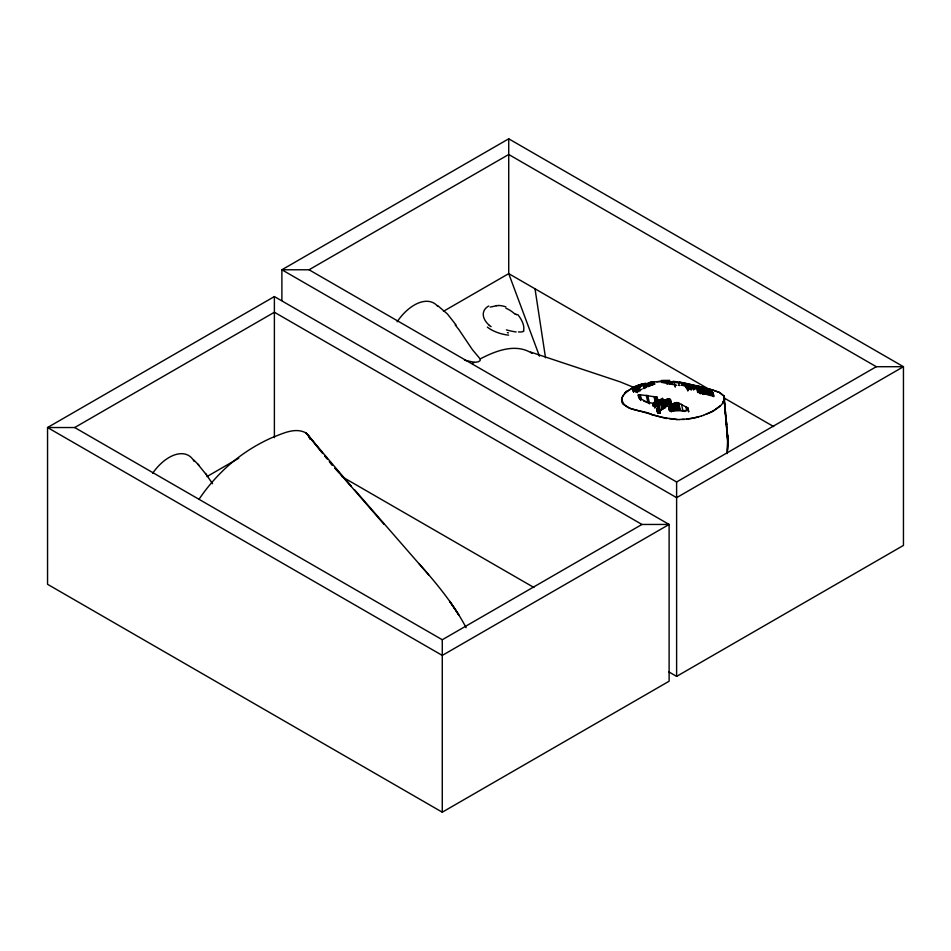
<?xml version="1.0" encoding="UTF-8"?>
<svg xmlns="http://www.w3.org/2000/svg" width="951" height="951" viewBox="0 0 951 951"><rect width="100%" height="100%" fill="white"/><g stroke="black" fill="none" stroke-linecap="round" stroke-linejoin="round"><path stroke-width="1.43" d="M727.527 450.085L727.527 434.964L728.014 443.439L727.146 453.639L727.943 437.959L726.017 420.033L727.753 440.943L725.054 410.202M657.771 410.773L657.2 408.05L657.723 412.77M669.825 404.27C671.168 391.776 651.863 407.254 658.556 413.043M662.395 401.132C662.383 395.592 652.101 404.853 654.954 407.729M722.938 402.451L724.258 399.444L724.032 396.65L724.175 399.42L723.057 402.523A38.04 15.264 -12 0 1 719.42 406.79L711.93 411.854L703.716 415.123M635.018 390.944L635.743 390.005L636.243 392.359M657.082 405.114L656.249 406.018M663.037 399.812L657.165 405.007M670.122 402.309L660.47 410.404M624.902 393.322L626.875 391.36L626.198 392.038A34.402 13.801 -12 0 0 624.902 393.322L626.875 391.36M657.272 406.006L656.404 400.014L656.963 402.677M670.645 405.233L671.941 411.379L672.476 411.105L671.144 404.805L669.623 406.208L670.526 410.582M653.872 402.689L656.119 400.323M660.683 403.474L661.932 409.489L658.9 411.308L657.902 406.6M668.077 404.353L667.043 399.289M720.418 405.601L713.654 410.689L705.951 414.315M626.721 391.503L625.71 392.454L633.675 387.081L645.028 383.396M633.378 388.448L634.983 387.105L635.446 389.268M634.246 387.711L634.709 389.922M640.166 386.795L636.314 389.435L636.73 391.883M626.685 391.622L633.651 387.2A21.065 8.452 -12 0 1 636.576 385.975L641.866 383.931M672.761 410.975L674.58 410.273L673.153 403.545L671.406 404.603L672.476 411.105M654.336 382.504L653.682 382.932M643.054 388.531L652.838 383.384M472.338 363.567L474.299 362.319A10.497 4.363 -11.3 0 0 478.448 361.725L480.16 360.548L480.184 358.931L472.528 349.837L459.071 329.89M661.932 409.489L663.453 408.633L662.062 402.107M640.439 386.641L650.306 382.457L650.912 385.345M668.898 671.929L676.613 676.387L903.45 545.422L903.45 366.706L508.726 138.81L281.888 269.775L281.888 300.492M309.039 269.775L508.726 154.49L876.299 366.706L903.45 366.706L676.613 497.67L281.888 269.775L309.039 269.775L676.613 481.991L876.299 366.706M274.387 296.569L47.55 427.534L47.55 584.294L442.274 812.19L669.112 681.225L669.112 524.453L274.387 296.569L274.387 437.65M74.701 427.534L274.387 312.237L641.961 524.453L669.112 524.453L442.274 655.417L47.55 427.534L74.701 427.534L442.274 639.75L641.961 524.453M443.451 311.31L508.726 273.626L708.222 388.816M206.961 476.582L238.772 458.216M635.66 388.234L640.118 385.666M636.695 386.094L637.515 385.666L637.966 387.794M636.801 386.047L635.53 386.748L635.946 388.923M480.184 358.931C495.84 350.753 515.799 342.907 532.096 353.368M640.249 385.595L643.637 383.942M687.276 387.319L689.13 386.546L689.677 389.137M641.877 389.232L637.812 391.039L637.289 388.662M637.705 385.571L638.727 385.096M687.43 410.119L686.824 410.392M683.912 385.94L689.986 384.786M686.04 386.688L690.985 385.428M685.029 411.498L677.885 409.619L676.399 402.594L673.617 403.343L674.58 410.273M490.181 307.078L496.374 305.818M702.266 393.999L707.33 393.334L713.226 396.163L711.788 391.539L712.632 395.687M701.41 415.872L703.645 415.373M636.861 391.408L635.91 391.681M639.964 384.822L643.506 383.871M701.327 416.122L699.044 416.562A34.081 13.671 -12 0 1 689.261 418.63L686.812 418.951M700.625 386.986L689.962 388.995M686.384 410.547L673.879 410.891M699.484 388.709L700.293 388.543L701.208 392.87M675.055 410.143L677.885 409.619M693.457 389.815L692.625 385.856L689.534 386.439L690.022 388.995M682.545 385.06L683.674 384.822M644.707 383.598L645.907 383.336M683.757 384.798L685.065 384.549M652.124 382.088L652.231 385.036M681.808 385.203L681.071 385.321M648.332 382.873L651.958 382.314M649.747 382.504L652.386 382.052L652.992 384.929M691.044 385.417L692.209 385.262M698.212 388.151L697.713 385.809L693.089 385.785L693.802 389.648M654.597 381.85L661.92 381.292M656.654 381.791L658.984 381.613A57.868 23.216 -12 0 1 661.302 381.47M681.998 419.355L689.154 418.868A34.177 13.706 -12 0 0 698.961 416.8M684.268 419.439L679.68 419.427M662.621 381.72L681.962 383.015L684.613 383.526L685.136 385.999M678.955 385.476L679.596 385.452M661.373 380.448L669.777 380.376M679.549 419.664L669.052 418.63M702.599 393.892L701.434 388.424L705.808 388.733L706.771 393.274M689.689 388.995L688.893 388.947M640.867 399.456L639.868 394.701L656.392 397.007L656.915 399.491M677.29 419.641L661.694 417.263L629.919 408.276L623.012 404.199L621.788 402.035L621.645 399.147A39.229 15.739 -12 0 1 623.321 395.247L625.77 392.418L623.44 395.2A39.169 15.715 -12 0 0 621.859 399.04C623.868 411.819 642.591 409.572 651.863 414.47M673.391 381.434L677.516 381.815M661.456 382.338L676.803 385.274M676.518 381.874L675.483 381.767A57.868 23.216 -12 0 0 672.286 381.529M655.905 396.959L656.665 400.668M711.312 395.723L710.266 395.557M678.538 382.112L683.377 382.849M640.273 394.76L641.354 399.575M679.49 382.064L699.282 386.582M673.653 410.856L670.015 410.095M666.96 418.571L651.685 414.684M464.504 360.191L474.299 362.319M684.316 383.027L694.979 385.476M654.3 403.664L643.815 401.239M654.11 396.626L655.084 401.524M701.03 386.831L706.474 388.163M702.682 387.426L700.982 387.009M704.406 387.842L707.021 388.483M699.247 386.391L695.728 385.488M707.889 388.709L710.456 389.375M708.269 388.614L719.348 392.276L723.842 395.961M711.289 389.601L712.121 389.839M712.929 390.076L719.55 392.608L723.473 395.699M698.117 391.503L709.28 395.295M710.944 390.932L706.641 388.935L707.592 393.393M657.498 410.903L658.33 412.996M530.587 352.06L620.028 381.815L634.067 387.532M688.025 410.297L687.49 407.753L678.336 402.844L679.799 409.774M649.64 403.818L641.378 399.111M723.628 397.696L773.662 426.583M342.194 476.808L533.891 587.48M640.712 398.588L638.906 397.173M711.372 391.23L711.978 395.247M437.567 305.521L447.386 313.937L456.064 324.992M197.558 463.862L206.712 475.155M193.98 460.153L199.068 465.419M335.085 468.32L339.091 472.647M341.1 474.822L384.121 524.453M335.002 468.272L351.394 486.377L306.091 432.99C295.083 426.856 282.15 433.846 271.57 437.829C256.152 444.699 241.768 453.9 229.072 465.027A71.587 28.72 -48 0 0 223.544 470.103A72.882 29.243 -48 0 0 199.021 499.311M418.951 563.527C436.509 583.427 453.734 604.063 466.109 627.672M428.687 574.868L354.509 489.717M455.196 324.921L458.62 329.26M322.841 453.568L306.091 432.99L308.457 435.653L309.99 439.231M324.695 455.862L327.489 459.285M329.355 461.568L332.149 465.003M307.839 434.762L322.258 452.7M324.969 456.064L326.764 458.299M329.474 461.663L332.172 465.027M205.559 473.479L212.513 483.702M539.467 356.15L508.726 273.626L508.726 138.81M713.214 393.132L713.797 395.854M712.858 392.573L713.726 396.674M712.62 392.299L713.5 396.424M710.361 390.576L711.265 394.843M709.612 390.172L710.528 394.475M708.65 389.708L709.565 394.071M707.496 389.244L708.436 393.643M707.045 389.066L707.984 393.5M706.379 388.864L707.33 393.334M706.106 388.793L707.057 393.298M705.357 388.65L706.331 393.262M704.881 388.579L705.88 393.286M704.394 388.531L705.404 393.322M703.895 388.483L704.929 393.393M703.015 388.436L704.097 393.524M702.575 388.424L703.681 393.607M703.253 393.702L701.695 386.677L702.111 389.007M701.089 388.448L701.981 392.608M700.768 388.483L701.66 392.704M700.53 388.507L701.434 392.787M699.853 388.626L700.863 393.345M698.807 385.94L700.483 393.536M700.138 393.726L699.092 388.816L699.413 392.739M698.438 385.892L698.902 388.079M698.07 385.844L698.557 388.115M698.379 389.054L699.187 392.858M698.046 389.185L698.593 391.764M696.917 385.737L697.452 388.246M697.749 389.328L698.307 391.943M697.523 389.458L698.082 392.121M697.333 389.613L697.903 392.299M697.178 389.767L697.749 392.478M695.977 385.678L696.56 388.388M695.526 385.666L696.12 388.472M695.062 385.654L695.763 388.935M694.622 385.666L695.098 387.925M694.182 385.678L694.682 388.02M693.778 385.714L694.551 389.328M693.374 385.749L694.159 389.494M691.532 384.822L692.007 387.021M691.139 384.798L691.805 387.021M690.949 384.786L691.425 387.057M690.604 384.775L691.092 387.093M690.723 386.189L691.484 389.755M690.283 384.775L690.783 387.14M690.248 386.284L691.02 389.946M688.631 386.7L689.202 389.363M688.179 386.891L688.75 389.613M687.632 387.14L688.227 389.958M687.288 388.448L687.823 391.016M686.456 385.155L687.49 389.958M685.992 385.262L686.515 387.699M685.576 385.369L686.099 387.865M688.037 408.264L688.762 411.581M687.882 408.074L688.583 411.807M687.692 407.908L688.227 410.428M681.962 383.015L682.485 385.535M686.931 407.397L687.49 410.024M685.885 406.778L686.753 410.903M678.455 382.409L679.002 385M681.534 404.282L682.901 410.713M674.782 384.703L675.293 387.152M678.741 403.01L680.203 409.881M674.021 381.91L674.877 385.916M679.513 409.703L677.647 402.642L679.038 409.619M677.195 402.57L678.681 409.596M677.005 402.558L678.491 409.584M676.708 402.57L678.194 409.596M671.537 381.731L672.119 384.442M675.792 402.677L677.267 409.691M675.353 402.772L676.827 409.75M670.205 381.672L670.776 384.382M674.497 403.01L675.959 409.917M668.922 381.624L669.492 384.335M672.714 403.771L674.116 410.416M672.274 404.009L673.665 410.582M671.834 404.294L673.201 410.773M666.58 381.601L667.15 384.299M670.419 399.384L670.978 401.976M670.265 399.301L670.812 401.893M670.919 403.141L669.623 399.147L670.443 403.034M669.338 399.111L670.158 402.998M669.028 399.087L669.861 402.986M670.289 405.542L671.561 411.581M669.932 405.875L671.192 411.795M668.327 399.099L669.421 404.258M667.911 399.135L669.005 404.282M669.456 406.422L670.372 410.713M669.338 406.6L670.229 410.844M667.483 399.206L668.565 404.318M669.195 406.85L670.075 411.022M669.659 409.833L669.076 407.087L669.492 410.226M668.874 407.848L669.397 410.689M666.663 399.384L667.994 405.697M666.271 399.515L667.602 405.78M665.89 399.658L667.198 405.875M665.51 399.836L666.817 405.982M665.165 400.014L666.449 406.113M664.832 400.205L666.057 405.994M664.202 400.597L665.7 407.694M662.669 398.326L663.192 400.846M663.311 401.179L664.773 408.05L664.071 408.336L662.657 401.643M662.395 398.421L662.93 400.918M662.181 398.517L662.704 401.001M661.706 402.428L663.061 408.823M660.529 399.384L661.123 402.237M661.052 403.093L662.348 409.239M659.982 399.693L660.576 402.499M659.459 400.026L660.042 402.772M658.936 400.395L659.507 403.081M654.217 381.969L654.704 384.275M658.294 400.894L658.853 403.509M659.067 405.197L660.196 410.499M654.026 381.957L654.514 384.24M657.165 397.245L657.997 401.132M653.801 381.957L654.276 384.216M656.903 397.114L657.89 401.512M658.758 405.53L660.303 412.96M656.737 397.066L657.272 399.551M653.919 384.192L653.087 381.981L653.527 384.18M658.449 405.887L660.03 413.019M657.391 401.643L657.914 404.139M659.305 410.987L659.756 413.067M656.642 399.729L657.224 402.428M658.151 406.255L659.483 413.103M656.951 402.035L657.723 405.685M658.805 411.105L659.221 413.114M657.676 406.969L658.984 413.103M657.486 407.337L658.77 413.079M652.006 382.1L652.612 384.977M655.061 396.817L655.845 400.526M655.81 400.656L656.725 405.756M657.022 408.752L657.902 412.853M651.887 385.107L650.71 382.361L651.245 385.262M655.738 403.307L656.333 406.101M656.891 409.596L657.462 412.544M655.394 403.747L655.964 406.457M655.073 404.199L655.631 406.814M654.799 404.65L655.334 407.183M654.347 405.578L654.847 407.92M649.331 382.706L650.032 385.999M648.903 382.849L649.604 386.154M653.147 403.319L653.717 405.994M652.897 403.486L653.456 406.125M652.624 403.64L653.182 406.232M647.298 383.384L648.023 386.795M646.145 383.812L646.632 386.118M645.289 384.145L646.038 387.663M647.726 395.378L649.212 402.38M644.303 384.584L645.063 388.139M646.3 395.188L647.75 402.035M643.375 385.024L644.136 388.614M639.821 384.656L640.273 386.784M639.429 387.235L640.201 390.873M638.24 385.31L638.692 387.437M639.619 394.641L640.617 399.361M638.121 388.079L638.882 391.693M639.417 394.606L640.665 400.478M639.143 394.606L640.296 399.277M638.953 394.641L639.868 398.98M638.799 394.677L639.714 399.004M638.585 394.772L639.191 397.625M638.383 394.867L638.977 397.708M638.18 394.998L638.775 397.827M636.695 389.114L637.455 392.68M635.969 389.755L636.469 392.121M635.22 386.938L635.684 389.09M634.686 387.342L635.149 389.518M633.402 389.221L633.925 391.729M633.2 389.28L633.723 391.741M633.009 389.304L633.532 391.741M632.772 389.28L633.342 391.693M535.021 288.819L545.517 357.754M723.747 396.151L726.73 424.859L725.209 411.759M724.175 400.383L725.47 413.091L724.329 398.065M676.613 481.991L676.613 676.387M442.274 639.75L442.274 812.19M152.671 473.229A39.003 22.515 -60 0 1 194.123 461.413M397.138 321.771A39.324 22.705 -60 0 1 437.733 306.412M517.772 314.555A22.8 11.4 41.6 0 1 523.514 330.627M515.811 313.925A21.588 14.384 32.7 0 1 516.714 314.864M505.884 308.195A20.744 14.324 31.7 0 1 515.157 314.353M498.134 305.461A20.744 15.68 30.4 0 1 505.884 306.888M496.303 305.64A21.338 15.121 27.4 0 1 498.169 305.616M489.503 325.468A22.907 13.896 17.1 0 1 488.743 306.008M491.12 326.621A22.574 10.734 14.2 0 1 489.337 325.492M508.607 335.144A21.231 9.272 15.9 0 1 487.34 327.108M508.452 332.909A20.126 3.852 18.1 0 1 507.358 332.624M516.12 331.958A21.1 3.84 17.9 0 1 506.36 329.878M523.882 331.067A22.99 8.547 36.3 0 1 518.438 331.887M724.02 396.662A33.558 13.849 -10.6 0 1 723.402 402.416M723.604 395.664A33.879 13.587 -12 0 1 723.129 402.428A33.38 13.385 -12 0 0 723.925 395.949M454.316 607.962L449.597 601.21L458.703 614.774L454.316 607.962"/></g></svg>
